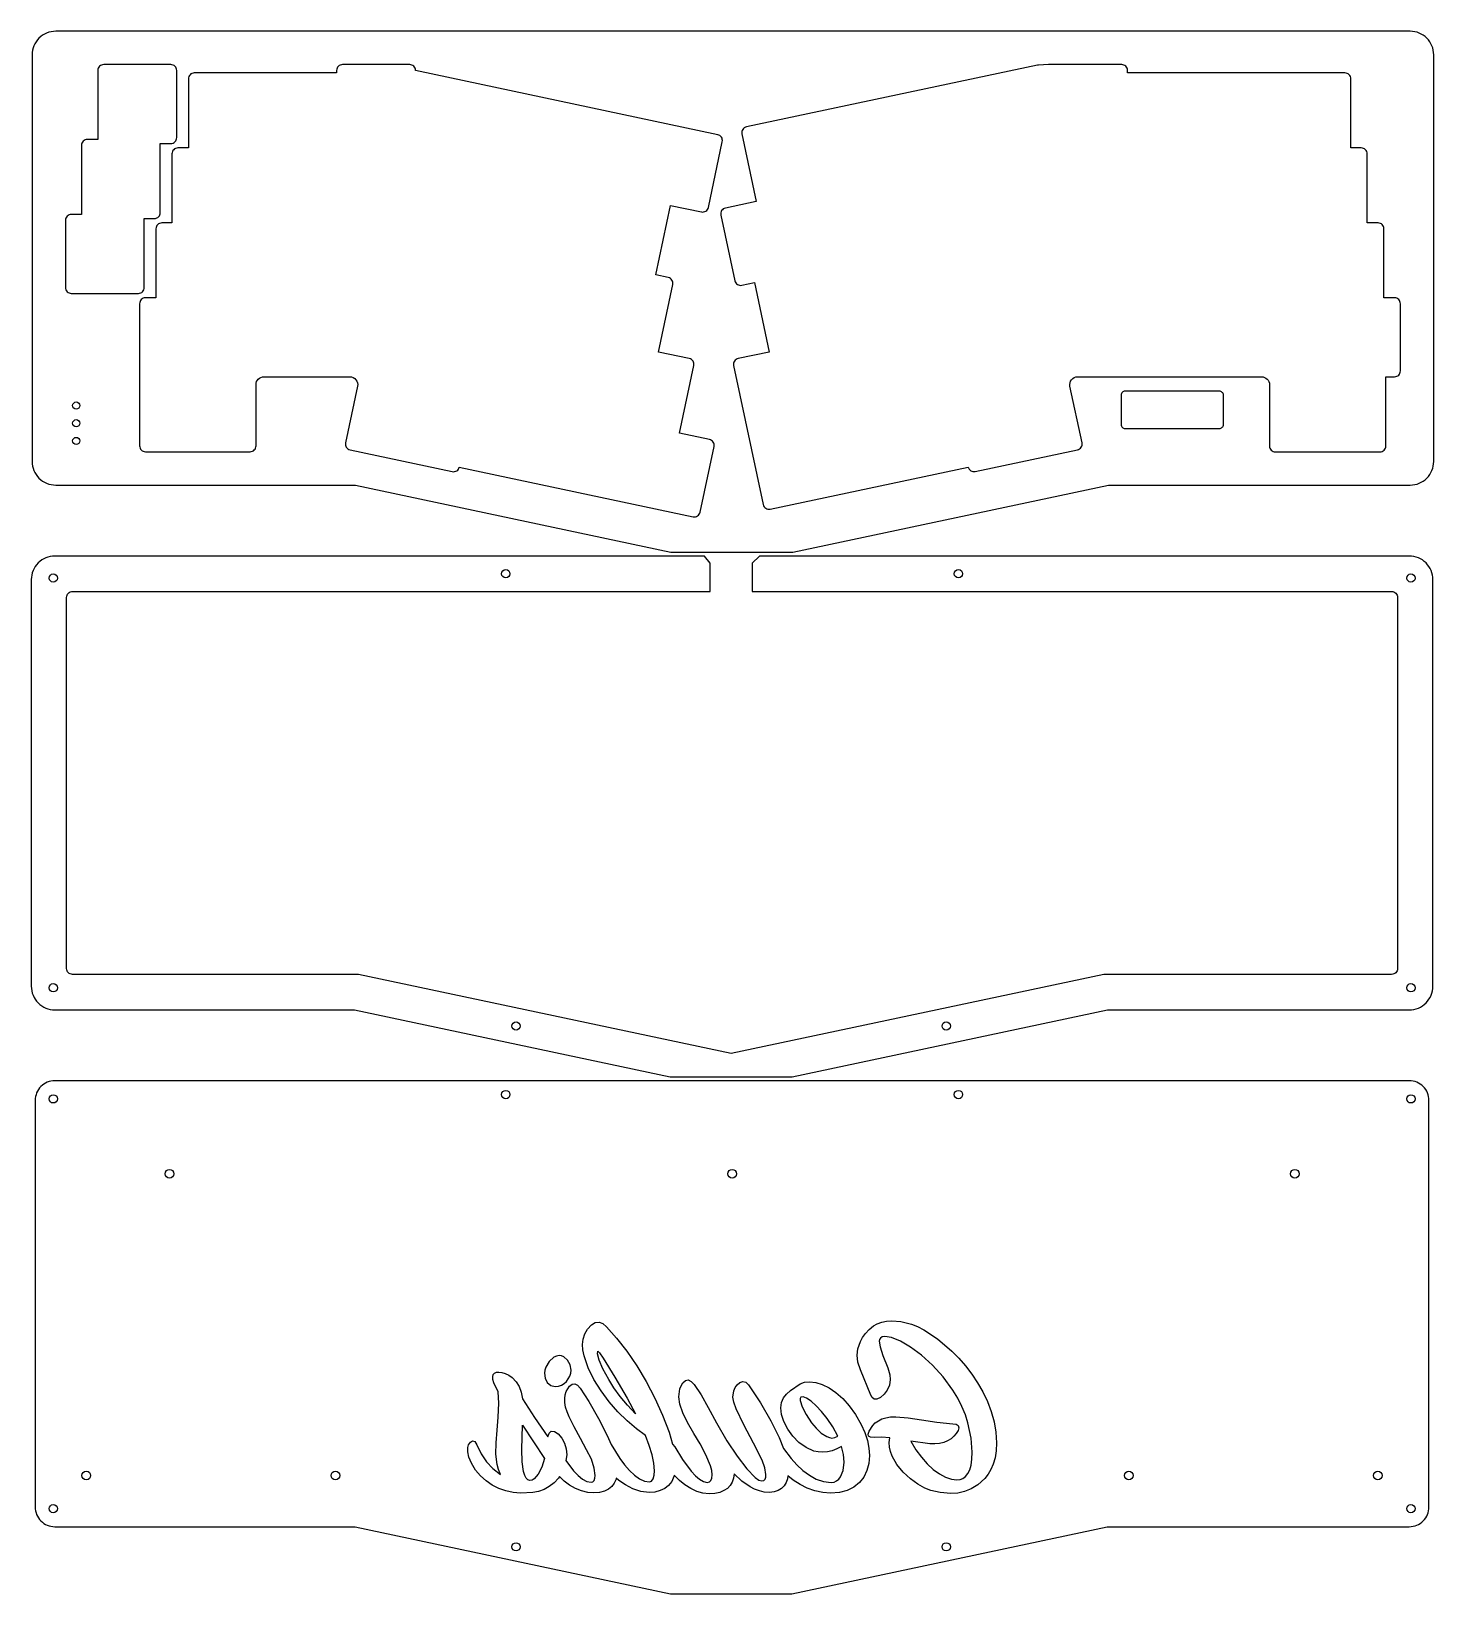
# Model space of a CAD drawing. Extents: x 6 to 362, y 28 to 425.
import ezdxf

# ---------------------------------------------------------------- set-up
doc = ezdxf.new("R2010")
doc.units = 0
doc.layers.get('0').update_dxf_attribs({"linetype": 'CONTINUOUS'})
doc.layers.add('LAYER_1', color=7, linetype='CONTINUOUS')

msp = doc.modelspace()

# ---------------------------------------------------------------- linework, layer by layer
at = {"color": 3, "linetype": 'CONTINUOUS'}
for points in [[(11.8, 424.8, 0.414214), (5.8, 418.8), (5.8, 414.3), (5.8, 319.96), (5.8, 315.46, 0.414214), (11.8, 309.46), (16.3, 309.46), (87.99, 309.46), (168.14, 292.42), (183.67, 292.42), (199.19, 292.42), (279.34, 309.46), (351.54, 309.46), (356.04, 309.46, 0.414214), (362.04, 315.46), (362.04, 319.96), (362.04, 418.8, 0.414214), (356.04, 424.8), (189.02, 424.8), (178.32, 424.8), (16.3, 424.8)], [(38.4, 378.72), (38.4, 396.27), (41.06, 396.27, 0.414214), (42.56, 397.77), (42.56, 414.83, 0.414214), (41.06, 416.33), (24, 416.33, 0.414214), (22.5, 414.83), (22.5, 397.28), (19.84, 397.28, 0.414214), (18.34, 395.78), (18.34, 378.23), (15.77, 378.23, 0.414214), (14.27, 376.73), (14.27, 359.67, 0.414214), (15.77, 358.17), (32.83, 358.17, 0.414214), (34.33, 359.67), (34.33, 377.22), (36.9, 377.22, 0.414214)], [(180.07, 398.5), (103.27, 414.82), (103.27, 414.83, 0.414214), (101.77, 416.33), (84.71, 416.33, 0.414214), (83.21, 414.83), (83.21, 414.19), (47.02, 414.19, 0.414214), (45.52, 412.69), (45.52, 395.14), (42.86, 395.14, 0.414214), (41.36, 393.64), (41.36, 376.09), (38.79, 376.09, 0.414214), (37.29, 374.59), (37.29, 357.04), (34.62, 357.04, 0.414214), (33.12, 355.54), (33.12, 319.43, 0.414214), (34.62, 317.93), (61.22, 317.93, 0.414214), (62.72, 319.43), (62.72, 334.98, -0.414214), (64.72, 336.98), (86.56, 336.98, -0.476976), (88.51, 334.56), (85.46, 320.19, 0.414214), (86.61, 318.41), (112.61, 312.88, 0.414214), (114.39, 314.04), (114.39, 314.04), (173.81, 301.41, 0.414214), (175.59, 302.57), (179.13, 319.26, 0.414214), (177.98, 321.04), (170.34, 322.66), (173.99, 339.83, 0.414214), (172.84, 341.61), (164.99, 343.27), (168.64, 360.44, 0.414214), (167.49, 362.22), (164.29, 362.89), (168.05, 380.54), (175.9, 378.87, 0.414214), (177.68, 380.03), (181.22, 396.72, 0.414214)], [(271.49, 318.41, 0.414214), (272.65, 320.19), (269.59, 334.56, -0.476976), (271.55, 336.98), (318.29, 336.98, -0.414214), (320.29, 334.98), (320.29, 319.38, 0.414214), (321.79, 317.88), (348.39, 317.88, 0.414214), (349.89, 319.38), (349.89, 336.98), (352.07, 336.98, 0.414214), (353.57, 338.48), (353.57, 355.54, 0.414214), (352.07, 357.04), (349.39, 357.04), (349.39, 374.59, 0.414214), (347.89, 376.09), (345.13, 376.09), (345.13, 393.64, 0.414214), (343.63, 395.14), (340.96, 395.14), (340.96, 412.69, 0.414214), (339.46, 414.19), (284.23, 414.19), (284.23, 414.83, 0.414214), (282.73, 416.33), (264.2, 416.33, 0.010008), (264.14, 416.33), (261.55, 416.22, 0.042377), (261.3, 416.19), (187.36, 400.48, 0.414214), (186.2, 398.7), (189.85, 381.52), (182.01, 379.86, 0.414214), (180.85, 378.08), (184.4, 361.39, 0.414214), (186.18, 360.23), (189.37, 360.91), (193.12, 343.27), (185.27, 341.6, 0.414214), (184.11, 339.83), (191.62, 304.5, 0.414214), (193.4, 303.34), (243.72, 314.04, 0.413431), (245.49, 312.88)]]:
    msp.add_lwpolyline(points, format="xyb", close=True, dxfattribs=at)
at = {"color": 3}
msp.add_lwpolyline([(307.58, 323.85, 0.414214), (308.58, 324.85), (308.58, 332.31, 0.414214), (307.58, 333.31), (283.58, 333.31, 0.414214), (282.58, 332.31), (282.58, 324.85, 0.414214), (283.58, 323.85)], format="xyb", close=True, dxfattribs=at)
at = {"color": 2, "linetype": 'CONTINUOUS'}
for points in [[(178.11, 282.42), (178.11, 289.59), (176.69, 291.42), (175.92, 291.42), (16.09, 291.42), (11.59, 291.42, 0.414214), (5.59, 285.42), (5.59, 280.92), (5.59, 186.58), (5.59, 182.08, 0.414214), (11.59, 176.08), (16.09, 176.08), (87.79, 176.08), (167.94, 159.05), (183.46, 159.05), (198.99, 159.05), (279.14, 176.08), (351.33, 176.08), (355.83, 176.08, 0.414214), (361.83, 182.08), (361.83, 186.58), (361.83, 285.42, 0.414214), (355.83, 291.42), (191.64, 291.42), (190.64, 291.42), (188.81, 289.59), (188.81, 282.42), (351.33, 282.42, -0.414214), (352.83, 280.92), (352.83, 186.58, -0.414214), (351.33, 185.08), (278.19, 185.08), (183.46, 164.95), (88.73, 185.08), (16.09, 185.08, -0.414214), (14.59, 186.58), (14.59, 280.92, -0.414214), (16.09, 282.42)], [(11.59, 158.05, 0.414214), (6.59, 153.05), (6.59, 148.55), (6.59, 54.21), (6.59, 49.71, 0.414214), (11.59, 44.71), (16.09, 44.71), (87.89, 44.71), (168.04, 27.67), (183.46, 27.67), (198.88, 27.67), (279.04, 44.71), (351.33, 44.71), (355.83, 44.71, 0.414214), (360.83, 49.71), (360.83, 54.21), (360.83, 153.05, 0.414214), (355.83, 158.05), (188.81, 158.05), (178.11, 158.05), (16.09, 158.05)]]:
    msp.add_lwpolyline(points, format="xyb", close=True, dxfattribs=at)
at = {"color": 3, "linetype": 'CONTINUOUS'}
for centre in [(17.02, 329.67), (17.02, 325.18), (17.02, 320.68)]:
    msp.add_circle(centre, 0.9, dxfattribs=at)
at = {"color": 2, "linetype": 'CONTINUOUS'}
for centre, radius in [((11.19, 285.82), 1.05), ((126.19, 286.92), 1.05), ((241.24, 286.92), 1.05), ((356.24, 285.82), 1.05), ((11.19, 181.68), 1.05), ((356.24, 181.68), 1.05), ((128.8, 171.97), 1.05), ((238.13, 171.97), 1.05), ((126.19, 154.55), 1.05), ((241.24, 154.55), 1.05), ((11.19, 153.45), 1.05), ((356.24, 153.45), 1.05), ((40.73, 134.43), 1.1), ((183.73, 134.43), 1.1), ((326.73, 134.43), 1.1), ((19.59, 57.71), 1.1), ((82.89, 57.71), 1.1), ((284.53, 57.71), 1.1), ((347.83, 57.71), 1.1), ((11.19, 49.3), 1.05), ((356.24, 49.3), 1.05), ((128.8, 39.59), 1.05), ((238.13, 39.59), 1.05)]:
    msp.add_circle(centre, radius, dxfattribs=at)
at = {"layer": 'LAYER_1'}
for points in [[(196.08, 74.92), (196.27, 76.29), (196.77, 77.45), (197.57, 78.43), (198.53, 79.34), (201.01, 81.01), (202.11, 81.44), (203.41, 81.56), (204.97, 81.39), (206.63, 80.88), (208.35, 80.03), (210.1, 78.84), (211.83, 77.31), (213.5, 75.44), (215.06, 73.23), (216.49, 70.67), (217.42, 68.64), (218.09, 66.64), (218.48, 64.69), (218.61, 62.8), (218.45, 60.81), (217.96, 58.98), (217.17, 57.34), (216.07, 55.93), (214.67, 54.77), (212.98, 53.91), (211, 53.38), (208.75, 53.22), (206.75, 53.39), (204.76, 53.82), (202.83, 54.51), (200.98, 55.41), (199.24, 56.5), (197.86, 57.6), (197.77, 56.86), (197.42, 55.92), (196.92, 55.09), (196.25, 54.4), (195.41, 53.87), (194.39, 53.54), (193.18, 53.42), (191.89, 53.52), (190.64, 53.79), (189.44, 54.23), (188.29, 54.81), (186.16, 56.31), (184.28, 58.14), (184.09, 57.04), (183.74, 56.05), (183.21, 55.19), (182.51, 54.46), (181.63, 53.87), (180.57, 53.44), (179.33, 53.17), (177.91, 53.08), (176.31, 53.24), (174.73, 53.69), (173.19, 54.39), (171.72, 55.31), (170.36, 56.42), (169.14, 57.67), (169.02, 57.82), (168.93, 57.44), (168.36, 56.21), (167.58, 55.21), (166.6, 54.43), (165.44, 53.87), (164.11, 53.53), (162.62, 53.42), (160.5, 53.67), (158.49, 54.33), (156.62, 55.31), (154.93, 56.49), (154.29, 57.04), (154.23, 56.75), (153.78, 55.76), (153.13, 54.91), (152.3, 54.22), (151.26, 53.71), (150.01, 53.39), (148.56, 53.28), (147.02, 53.42), (145.45, 53.8), (143.9, 54.42), (142.4, 55.26), (141, 56.3), (139.83, 57.43), (139.56, 57.02), (138.47, 55.82), (137.24, 54.89), (135.91, 54.18), (134.5, 53.69), (133.03, 53.38), (129.97, 53.22), (128.07, 53.4), (126.22, 53.82), (124.44, 54.45), (122.76, 55.3), (121.2, 56.36), (119.78, 57.63), (118.52, 59.12), (117.45, 60.82), (116.77, 62.35), (116.51, 63.72), (116.55, 64.81), (116.76, 65.54), (117.21, 66.22), (117.77, 66.54), (118.36, 66.36), (118.88, 65.54), (119.94, 63.22), (121.27, 61.23), (122.9, 59.52), (124.84, 58.01), (124.35, 59.21), (124, 60.5), (123.68, 63.14), (123.74, 66.05), (124, 69.21), (124.29, 72.59), (124.43, 76.15), (124.29, 79.03), (123.16, 81.28), (122.92, 82.14), (122.87, 82.83), (123.01, 83.36), (123.33, 83.73), (123.81, 83.95), (124.43, 84.02), (125.23, 83.93), (126.08, 83.66), (126.94, 83.22), (127.78, 82.59), (128.83, 81.55), (129.61, 80.35), (130.14, 78.94), (130.45, 77.25), (133.49, 72.49), (136.89, 67.52), (137.19, 68.51), (137.75, 68.99), (138.54, 68.94), (139.49, 68.35), (140.47, 67.25), (141.15, 65.96), (141.55, 64.52), (141.68, 63.01), (141.68, 63.01), (141.5, 61.55), (143.43, 58.9), (144.56, 57.72), (145.7, 56.81), (146.81, 56.23), (147.87, 56.02), (148.35, 56.14), (148.67, 56.47), (148.84, 57.01), (148.9, 57.73), (148.65, 59.61), (147.94, 61.84), (146.75, 64.27), (145.18, 67.17), (143.59, 70.11), (142.33, 72.66), (141.76, 73.92), (141.4, 75.12), (141.22, 76.25), (141.2, 77.3), (141.33, 78.25), (141.58, 79.09), (142.39, 80.4), (143.05, 80.95), (143.71, 81.05), (144.4, 80.71), (145.13, 79.92), (147.31, 76.54), (149.75, 72.23), (152.05, 67.69), (152.87, 65.73), (152.97, 65.61), (155.14, 62.04), (156.36, 60.43), (157.62, 59), (158.92, 57.8), (160.21, 56.89), (161.48, 56.3), (162.69, 56.09), (163.27, 56.3), (163.68, 56.88), (163.91, 57.77), (163.99, 58.9), (163.83, 60.82), (163.38, 62.97), (162.66, 65.33), (161.73, 67.87), (159.42, 69.56), (157.05, 71.59), (154.71, 73.91), (152.46, 76.46), (150.41, 79.21), (148.61, 82.1), (147.16, 85.09), (146.12, 88.13), (145.79, 89.65), (145.71, 91.01), (145.71, 91.01), (145.85, 92.36), (146.28, 93.69), (146.98, 94.93), (147.97, 96.01), (148.94, 96.63), (149.89, 96.72), (150.84, 96.32), (151.81, 95.53), (154.36, 92.63), (156.93, 89.29), (159.47, 85.59), (161.88, 81.6), (164.1, 77.41), (166.06, 73.1), (167.69, 68.75), (168.58, 65.66)], [(168.56, 65.68), (169.15, 64.99), (171.15, 61.76), (173.33, 58.86), (174.42, 57.68), (175.47, 56.76), (176.46, 56.17), (177.36, 55.95), (177.94, 56.08), (178.35, 56.45), (178.59, 57.05), (178.66, 57.87), (178.54, 58.96), (178.22, 60.19), (177.08, 62.94), (175.57, 65.78), (174.01, 68.41), (172.4, 71.22), (171.19, 73.69), (170.44, 75.85), (170.17, 77.73), (170.43, 79.71), (170.75, 80.54), (171.2, 81.29), (171.86, 81.9), (172.59, 82), (173.34, 81.65), (174.08, 80.87), (175.84, 78.22), (177.63, 74.97), (179.71, 71.07), (182.36, 66.5), (184.97, 62.6), (187.45, 59.38), (189.61, 57.18), (190.51, 56.58), (191.26, 56.36), (191.75, 56.48), (192.08, 56.8), (192.27, 57.31), (192.32, 57.97), (192.05, 59.66), (191.33, 61.64), (189.16, 65.97), (186.73, 70.57), (184.75, 74.71), (184.15, 76.38), (183.94, 77.66), (184.17, 79.26), (184.48, 80.05), (184.96, 80.81), (185.64, 81.4), (186.41, 81.63), (187.19, 81.44), (187.91, 80.81), (190.93, 76.23), (193.55, 71.63), (195.67, 67.35), (196.77, 64.62), (198.71, 62.02), (200.14, 60.45), (201.69, 59.02), (203.35, 57.78), (205.12, 56.81), (206.97, 56.18), (208.89, 55.95), (209.62, 56.05), (210.27, 56.33), (210.83, 56.79), (211.3, 57.39), (211.95, 59.02), (212.17, 61.09), (212.02, 63.06), (211.56, 65.13), (210.36, 64.46), (209.15, 63.99), (207.93, 63.71), (206.7, 63.62), (205.58, 63.7), (204.51, 63.94), (202.5, 64.81), (200.69, 66.11), (199.13, 67.73), (197.85, 69.54), (196.89, 71.42), (196.29, 73.25), (196.08, 74.92), (196.08, 74.92)]]:
    msp.add_lwpolyline(points, dxfattribs=at)
for points in [[(219.47, 70.47), (220.11, 71.11), (220.88, 71.66), (221.77, 72.1), (222.8, 72.42), (223.98, 72.61), (225.32, 72.66), (228.47, 72.41), (231.82, 71.91), (235.75, 71.24), (239.83, 70.88), (240.67, 70.76), (241.15, 70.41), (241.3, 69.87), (241.13, 69.17), (240.67, 68.4), (240.08, 67.7), (239.35, 67.08), (238.49, 66.56), (237.51, 66.15), (236.42, 65.87), (235.23, 65.73), (233.94, 65.74), (229.15, 66.43), (230.43, 64.28), (231.83, 62.36), (233.31, 60.68), (234.85, 59.28), (236.41, 58.15), (237.95, 57.32), (239.45, 56.81), (240.86, 56.64), (241.66, 56.73), (242.39, 57), (243.06, 57.48), (243.63, 58.19), (244.1, 59.14), (244.46, 60.37), (244.68, 61.87), (244.76, 63.69), (244.5, 67.22), (243.66, 71.13), (242.99, 73.17), (242.13, 75.25), (241.09, 77.35), (239.83, 79.44), (237.35, 82.78), (234.63, 85.75), (231.82, 88.28), (229.06, 90.33), (226.49, 91.85), (224.26, 92.77), (222.52, 93.06), (221.88, 92.94), (221.42, 92.65), (221.2, 92.31), (221.12, 91.84), (221.34, 90.42), (222.06, 88.21), (223.26, 85.05), (223.78, 83.32), (223.88, 82.11), (223.68, 80.65), (223.14, 79.44), (222.35, 78.43), (221.42, 77.59), (220.53, 77.12), (219.82, 77.14), (219.3, 77.53), (218.95, 78.14), (216.35, 84.57), (215.67, 86.57), (215.46, 88.27), (215.65, 89.88), (216.31, 91.8), (216.87, 92.8), (217.6, 93.81), (218.51, 94.8), (219.64, 95.73), (220.6, 96.28), (221.73, 96.69), (222.98, 96.94), (224.29, 97.03), (226.61, 96.88), (229.29, 96.21), (230.81, 95.59), (232.44, 94.75), (235.93, 92.42), (239.53, 89.33), (241.3, 87.53), (243.01, 85.58), (244.62, 83.49), (246.12, 81.28), (247.46, 78.95), (248.63, 76.51), (249.59, 73.99), (250.31, 71.39), (250.76, 68.73), (250.92, 66.02), (250.82, 64), (250.54, 62.21), (250.09, 60.63), (249.5, 59.24), (248.79, 58.03), (247.98, 56.99), (246.13, 55.34), (244.5, 54.3), (242.81, 53.63), (241.07, 53.26), (239.28, 53.15), (236.62, 53.37), (234.22, 53.9), (232.71, 54.49), (230.93, 55.51), (229.03, 56.89), (227.19, 58.58), (225.58, 60.53), (224.37, 62.67), (223.96, 63.8), (223.72, 64.95), (223.66, 66.13), (223.81, 67.32), (221.71, 67.43), (219.98, 67.39), (218.89, 67.43), (218.39, 67.74), (218.32, 68.26), (218.54, 68.96), (218.54, 68.96)], [(142.81, 84.5), (142.81, 84.5), (142.56, 85.89), (141.89, 87.07), (140.93, 87.89), (140.37, 88.12), (139.79, 88.2), (139.08, 88.09), (138.4, 87.78), (137.19, 86.72), (136.35, 85.28), (136.11, 84.51), (136.03, 83.75), (136.21, 82.44), (136.75, 81.35), (137.62, 80.6), (138.77, 80.33), (139.57, 80.42), (140.32, 80.68), (141.01, 81.09), (141.61, 81.62), (142.48, 82.96), (142.72, 83.71)], [(149.55, 89.3), (149.55, 89.3), (150.02, 88.89), (150.97, 87.58), (153.93, 82.72), (157.05, 77.37), (159.2, 73.41), (157.11, 75.61), (155.26, 77.84), (153.67, 80.03), (152.35, 82.11), (150.87, 84.84), (149.92, 87.06), (149.48, 88.61)], [(201.04, 77.31), (201.04, 76.76), (201.53, 75.18), (202.53, 73.21), (203.89, 71.15), (205.05, 69.76), (206.39, 68.51), (207.78, 67.6), (208.45, 67.34), (209.09, 67.25), (209.82, 67.36), (210.6, 67.73), (209.29, 70.08), (207.89, 72.17), (206.46, 73.98), (205.06, 75.47), (203.77, 76.61), (202.66, 77.38), (201.78, 77.74), (201.22, 77.66), (201.22, 77.66)], [(132.3, 56.43), (132.3, 56.43), (131.8, 56.59), (131.37, 57.04), (131.02, 57.75), (130.74, 58.7), (130.37, 61.2), (130.25, 64.31), (130.45, 70.54), (136.07, 62.05), (135.34, 59.81), (134.44, 58.03), (133.41, 56.86), (132.86, 56.54)]]:
    msp.add_lwpolyline(points, close=True, dxfattribs=at)

doc.saveas('drawing.dxf')
